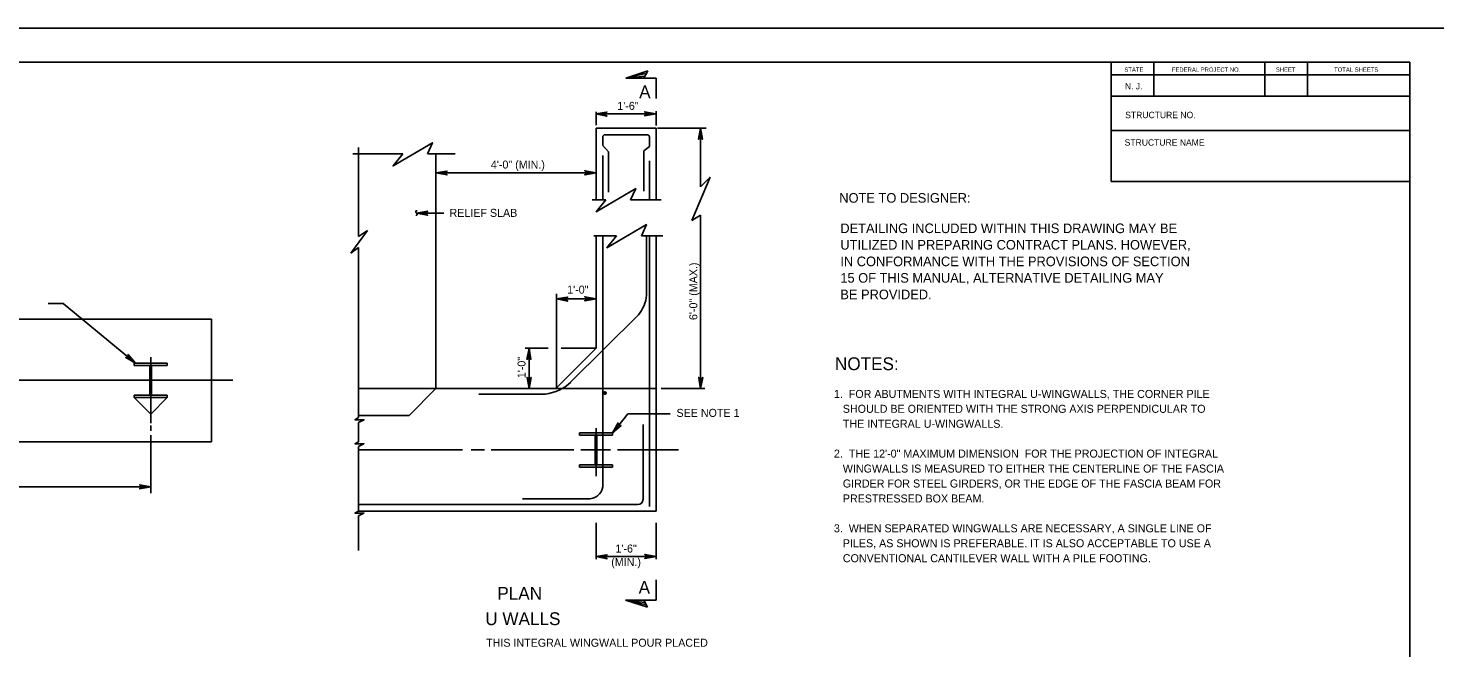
# Model space of a CAD drawing. Extents: x 499999.87 to 500002.82, y 499999.96 to 500001.79.
# Drawn here: x 500001.084 to 500002.825, y 500001.03 to 500001.792 of the extents above; entities that cross this region are included whole.
import ezdxf

# ---------------------------------------------------------------- set-up
doc = ezdxf.new("R2010")
doc.units = 0
for name, color, linetype in [('1', 7, 'Continuous'), ('2', 7, 'Continuous'), ('40', 7, 'Continuous'), ('46', 7, 'Continuous'), ('52', 7, 'Continuous'), ('53', 7, 'Continuous'), ('55', 7, 'Continuous')]:
    doc.layers.add(name, color=color, linetype=linetype)

msp = doc.modelspace()

# ---------------------------------------------------------------- linework, layer by layer
at = {"layer": '1'}
for p, q in [((499999.8665, 500001.7917), (500002.8248, 500001.7917)), ((500000.0331, 500001.75), (500002.7831, 500001.75)), ((500002.4157, 500001.75), (500002.4157, 500001.603)), ((500002.7831, 500001.75), (500002.4157, 500001.75)), ((500002.7831, 500001.7343), (500002.4157, 500001.7343)), ((500002.4682, 500001.708), (500002.4682, 500001.75)), ((500002.6047, 500001.708), (500002.6047, 500001.75)), ((500002.6572, 500001.708), (500002.6572, 500001.75)), ((500002.7831, 500000), (500002.7831, 500001.75)), ((500002.7831, 500000), (500002.7831, 500001.75)), ((500002.7831, 500001.603), (500002.7831, 500001.75)), ((500002.4157, 500001.708), (500002.7831, 500001.708)), ((500002.4157, 500001.666), (500002.7831, 500001.666)), ((500002.4157, 500001.603), (500002.7831, 500001.603))]:
    msp.add_line(p, q, dxfattribs=at)
for points in [[(500001.7818, 500001.6864), (500001.7956, 500001.6837), (500001.792, 500001.6864), (500001.7956, 500001.6886)], [(500001.7818, 500001.6864), (500001.7956, 500001.6837), (500001.792, 500001.6864), (500001.7956, 500001.6886)], [(500001.8556, 500001.6864), (500001.8419, 500001.689), (500001.8455, 500001.6864), (500001.8419, 500001.6841)], [(500001.8556, 500001.6864), (500001.8419, 500001.689), (500001.8455, 500001.6864), (500001.8419, 500001.6841)], [(500001.9108, 500001.669), (500001.9081, 500001.6552), (500001.9108, 500001.6588), (500001.9131, 500001.6552)], [(500001.9108, 500001.669), (500001.9081, 500001.6552), (500001.9108, 500001.6588), (500001.9131, 500001.6552)], [(500001.5853, 500001.6138), (500001.5991, 500001.6112), (500001.5955, 500001.6138), (500001.5991, 500001.6161)], [(500001.7822, 500001.6138), (500001.7684, 500001.6165), (500001.772, 500001.6138), (500001.7684, 500001.6115)], [(500001.7822, 500001.6138), (500001.7684, 500001.6165), (500001.772, 500001.6138), (500001.7684, 500001.6115)], [(500001.5614, 500001.5643), (500001.5751, 500001.5617), (500001.5715, 500001.5643), (500001.5751, 500001.5666)], [(500001.7336, 500001.4587), (500001.7474, 500001.456), (500001.7438, 500001.4587), (500001.7474, 500001.461)], [(500001.7822, 500001.4587), (500001.7684, 500001.4613), (500001.772, 500001.4587), (500001.7684, 500001.4564)], [(500001.7822, 500001.4587), (500001.7684, 500001.4613), (500001.772, 500001.4587), (500001.7684, 500001.4564)], [(500001.2156, 500001.3796), (500001.2067, 500001.3904), (500001.208, 500001.3862), (500001.2037, 500001.3865)], [(500001.6998, 500001.398), (500001.6972, 500001.3842), (500001.6998, 500001.3878), (500001.7021, 500001.3842)], [(500001.6998, 500001.398), (500001.6972, 500001.3842), (500001.6998, 500001.3878), (500001.7021, 500001.3842)], [(500001.6998, 500001.3484), (500001.7024, 500001.3622), (500001.6998, 500001.3586), (500001.6975, 500001.3622)], [(500001.9108, 500001.3484), (500001.9134, 500001.3622), (500001.9108, 500001.3586), (500001.9085, 500001.3622)], [(500001.8025, 500001.294), (500001.813, 500001.3031), (500001.8087, 500001.3018), (500001.8094, 500001.3061)], [(500001.2346, 500001.2274), (500001.2208, 500001.23), (500001.2244, 500001.2274), (500001.2208, 500001.2251)], [(500001.7822, 500001.1417), (500001.7959, 500001.1391), (500001.7923, 500001.1417), (500001.7959, 500001.144)], [(500001.7822, 500001.1417), (500001.7959, 500001.1391), (500001.7923, 500001.1417), (500001.7959, 500001.144)], [(500001.856, 500001.1417), (500001.8422, 500001.1444), (500001.8458, 500001.1417), (500001.8422, 500001.1394)]]:
    msp.add_lwpolyline(points, close=True, dxfattribs=at)
at = {"layer": '2'}
for centre in [(500001.7931, 500001.343), (500001.7931, 500001.3428), (500001.7932, 500001.343), (500001.7932, 500001.3428)]:
    msp.add_circle(centre, 0.00148, dxfattribs=at)
at = {"layer": '40'}
for p, q in [((500001.7818, 500001.6864), (500001.8556, 500001.6864)), ((500001.7822, 500001.689), (500001.7822, 500001.6726)), ((500001.856, 500001.6896), (500001.856, 500001.6719)), ((500001.7822, 500001.669), (500001.856, 500001.669)), ((500001.7822, 500001.5807), (500001.7822, 500001.669)), ((500001.856, 500001.5807), (500001.856, 500001.669)), ((500001.8579, 500001.669), (500001.9177, 500001.669)), ((500001.9108, 500001.669), (500001.9108, 500001.5965)), ((500001.4829, 500001.6371), (500001.5446, 500001.6371)), ((500001.4902, 500001.5354), (500001.4902, 500001.645)), ((500001.5751, 500001.6371), (500001.6089, 500001.6371)), ((500001.5853, 500001.3484), (500001.5853, 500001.6371)), ((500001.5853, 500001.6138), (500001.7822, 500001.6138)), ((500001.9226, 500001.6086), (500001.8999, 500001.5554)), ((500001.9108, 500001.5965), (500001.9226, 500001.6086)), ((500001.7776, 500001.5807), (500001.7943, 500001.5807)), ((500001.8248, 500001.5807), (500001.8625, 500001.5807)), ((500001.5614, 500001.5643), (500001.5951, 500001.5643)), ((500001.8999, 500001.5554), (500001.9108, 500001.5617)), ((500001.9108, 500001.5617), (500001.9108, 500001.3484)), ((500001.5013, 500001.543), (500001.4806, 500001.5151)), ((500001.4902, 500001.5354), (500001.5013, 500001.543)), ((500001.7795, 500001.5364), (500001.8074, 500001.5364)), ((500001.7822, 500001.398), (500001.7822, 500001.5364)), ((500001.8383, 500001.5364), (500001.8645, 500001.5364)), ((500001.856, 500001.1975), (500001.856, 500001.5364)), ((500001.4806, 500001.5151), (500001.4902, 500001.522)), ((500001.4902, 500001.3127), (500001.4902, 500001.522)), ((500001.7336, 500001.4649), (500001.7336, 500001.3484)), ((500001.7336, 500001.4587), (500001.7822, 500001.4587)), ((500001.6952, 500001.398), (500001.7234, 500001.398)), ((500001.6998, 500001.398), (500001.6998, 500001.3484)), ((500001.7822, 500001.398), (500001.7326, 500001.3484)), ((500001.7395, 500001.398), (500001.7822, 500001.398)), ((500001.4902, 500001.3484), (500001.5853, 500001.3484)), ((500001.5522, 500001.3153), (500001.5853, 500001.3484)), ((500001.5853, 500001.3484), (500001.7326, 500001.3484)), ((500001.7329, 500001.3484), (500001.856, 500001.3484)), ((500001.8625, 500001.3484), (500001.916, 500001.3484)), ((500001.8027, 500001.2939), (500001.8215, 500001.3175)), ((500001.8215, 500001.3175), (500001.8736, 500001.3175)), ((500001.4902, 500001.3153), (500001.5522, 500001.3153)), ((500001.4902, 500001.2831), (500001.4902, 500001.3068)), ((500001.7822, 500001.2999), (500001.7822, 500001.2405)), ((500001.8025, 500001.294), (500001.7618, 500001.294)), ((500001.7618, 500001.294), (500001.7618, 500001.2913)), ((500001.7812, 500001.2913), (500001.7618, 500001.2913)), ((500001.7812, 500001.2546), (500001.7812, 500001.2913)), ((500001.7831, 500001.2546), (500001.7831, 500001.2913)), ((500001.8025, 500001.2913), (500001.7831, 500001.2913)), ((500001.8025, 500001.294), (500001.8025, 500001.2913)), ((500001.4902, 500001.1978), (500001.4902, 500001.2772)), ((500001.4902, 500001.273), (500001.6181, 500001.273)), ((500001.6286, 500001.273), (500001.645, 500001.273)), ((500001.6532, 500001.273), (500001.7549, 500001.273)), ((500001.7635, 500001.273), (500001.7999, 500001.273)), ((500001.8087, 500001.273), (500001.8835, 500001.273)), ((500001.7812, 500001.2546), (500001.7618, 500001.2546)), ((500001.7618, 500001.2546), (500001.7618, 500001.2516)), ((500001.8025, 500001.2516), (500001.7618, 500001.2516)), ((500001.8025, 500001.2546), (500001.7831, 500001.2546)), ((500001.8025, 500001.2546), (500001.8025, 500001.2516)), ((500001.4902, 500001.1975), (500001.856, 500001.1975)), ((500001.4902, 500001.1493), (500001.4902, 500001.1919)), ((500001.7822, 500001.1831), (500001.7822, 500001.1385)), ((500001.856, 500001.1831), (500001.856, 500001.1385)), ((500001.7822, 500001.1417), (500001.856, 500001.1417))]:
    msp.add_line(p, q, dxfattribs=at)
for points in [[(500001.5446, 500001.6371), (500001.5325, 500001.6224), (500001.581, 500001.6509), (500001.5751, 500001.6371)], [(500001.7943, 500001.5807), (500001.7825, 500001.5659), (500001.831, 500001.5945), (500001.8248, 500001.5807)], [(500001.8074, 500001.5364), (500001.7956, 500001.5217), (500001.8442, 500001.5502), (500001.8383, 500001.5364)], [(500001.4902, 500001.3068), (500001.497, 500001.31), (500001.4856, 500001.31), (500001.4902, 500001.3127)], [(500001.4902, 500001.2772), (500001.4967, 500001.2805), (500001.4856, 500001.2805), (500001.4902, 500001.2831)], [(500001.4902, 500001.1919), (500001.4967, 500001.1952), (500001.4856, 500001.1952), (500001.4902, 500001.1978)]]:
    msp.add_lwpolyline(points, dxfattribs=at)
at = {"layer": '46'}
for p, q in [((500001.7904, 500001.6476), (500001.7904, 500001.6588)), ((500001.7904, 500001.6476), (500001.7976, 500001.6398)), ((500001.793, 500001.6608), (500001.8451, 500001.6608)), ((500001.8478, 500001.6463), (500001.8478, 500001.6581)), ((500001.7904, 500001.5807), (500001.7904, 500001.6352)), ((500001.7976, 500001.6398), (500001.7976, 500001.5902)), ((500001.8478, 500001.6463), (500001.8409, 500001.6411)), ((500001.8409, 500001.6411), (500001.8409, 500001.5912)), ((500001.8478, 500001.5807), (500001.8478, 500001.6286)), ((500001.7904, 500001.231), (500001.7904, 500001.5364)), ((500001.8442, 500001.4636), (500001.8442, 500001.5364)), ((500001.8478, 500001.2034), (500001.8478, 500001.5364)), ((500001.8343, 500001.4393), (500001.751, 500001.3563)), ((500001.7198, 500001.3415), (500001.6381, 500001.3415)), ((500001.8401, 500001.2122), (500001.8401, 500001.3041)), ((500001.7749, 500001.2129), (500001.6919, 500001.2129)), ((500001.4903, 500001.2057), (500001.8335, 500001.2057))]:
    msp.add_line(p, q, dxfattribs=at)
for centre, radius, start, end in [((500001.7932, 500001.6581), 0.00262, 90, 180), ((500001.8453, 500001.6581), 0.00262, 0, 90), ((500001.8041, 500001.4658), 0.0402, 318.8039, 356.6981), ((500001.7127, 500001.3983), 0.0571, 277.2733, 312.4745), ((500001.7739, 500001.2296), 0.0167, 273.9888, 5.0305), ((500001.8335, 500001.2122), 0.00656, 270, 0)]:
    msp.add_arc(centre, radius, start, end, dxfattribs=at)
at = {"layer": '52'}
for p, q in [((500001.7818, 500001.6864), (500001.7923, 500001.688)), ((500001.7818, 500001.6864), (500001.7923, 500001.6847)), ((500001.7923, 500001.688), (500001.7917, 500001.6864)), ((500001.7917, 500001.6864), (500001.7923, 500001.6847)), ((500001.8556, 500001.6864), (500001.8455, 500001.688)), ((500001.8461, 500001.6864), (500001.8455, 500001.688)), ((500001.8556, 500001.6864), (500001.8455, 500001.6847)), ((500001.8455, 500001.6847), (500001.8461, 500001.6864)), ((500001.9108, 500001.669), (500001.9091, 500001.6588)), ((500001.9108, 500001.669), (500001.9124, 500001.6588)), ((500001.9108, 500001.6594), (500001.9091, 500001.6588)), ((500001.9124, 500001.6588), (500001.9108, 500001.6594)), ((500001.5853, 500001.6138), (500001.5958, 500001.6155)), ((500001.5853, 500001.6138), (500001.5958, 500001.6122)), ((500001.5958, 500001.6155), (500001.5951, 500001.6138)), ((500001.5951, 500001.6138), (500001.5958, 500001.6122)), ((500001.7822, 500001.6138), (500001.7717, 500001.6155)), ((500001.7726, 500001.6138), (500001.7717, 500001.6155)), ((500001.7822, 500001.6138), (500001.7717, 500001.6122)), ((500001.7717, 500001.6122), (500001.7726, 500001.6138)), ((500001.5614, 500001.5643), (500001.5719, 500001.5659)), ((500001.5614, 500001.5643), (500001.5719, 500001.5627)), ((500001.5719, 500001.5659), (500001.5712, 500001.5643)), ((500001.5712, 500001.5643), (500001.5719, 500001.5627)), ((500001.7336, 500001.4587), (500001.7438, 500001.4603)), ((500001.7336, 500001.4587), (500001.7438, 500001.457)), ((500001.7438, 500001.4603), (500001.7431, 500001.4587)), ((500001.7431, 500001.4587), (500001.7438, 500001.457)), ((500001.7822, 500001.4587), (500001.7717, 500001.4603)), ((500001.7726, 500001.4587), (500001.7717, 500001.4603)), ((500001.7822, 500001.4587), (500001.7717, 500001.457)), ((500001.7717, 500001.457), (500001.7726, 500001.4587)), ((500001.6998, 500001.398), (500001.6982, 500001.3875)), ((500001.6998, 500001.3881), (500001.6982, 500001.3875)), ((500001.6998, 500001.398), (500001.7014, 500001.3875)), ((500001.7014, 500001.3875), (500001.6998, 500001.3881)), ((500001.6998, 500001.3484), (500001.6982, 500001.3589)), ((500001.6982, 500001.3589), (500001.6998, 500001.3583)), ((500001.6998, 500001.3484), (500001.7014, 500001.3589)), ((500001.6998, 500001.3583), (500001.7014, 500001.3589)), ((500001.9108, 500001.3484), (500001.9091, 500001.3589)), ((500001.9091, 500001.3589), (500001.9108, 500001.3583)), ((500001.9108, 500001.3484), (500001.9124, 500001.3589)), ((500001.9108, 500001.3583), (500001.9124, 500001.3589)), ((500001.2346, 500001.2274), (500001.2241, 500001.229)), ((500001.2247, 500001.2274), (500001.2241, 500001.229)), ((500001.2346, 500001.2274), (500001.2241, 500001.2257)), ((500001.2241, 500001.2257), (500001.2247, 500001.2274)), ((500001.7822, 500001.1417), (500001.7927, 500001.1434)), ((500001.7927, 500001.1434), (500001.792, 500001.1417)), ((500001.856, 500001.1417), (500001.8455, 500001.1434)), ((500001.8461, 500001.1417), (500001.8455, 500001.1434)), ((500001.856, 500001.1417), (500001.8455, 500001.1434)), ((500001.8465, 500001.1417), (500001.8455, 500001.1434)), ((500001.856, 500001.1417), (500001.8455, 500001.1434)), ((500001.8461, 500001.1417), (500001.8455, 500001.1434)), ((500001.856, 500001.1417), (500001.8455, 500001.1434)), ((500001.8465, 500001.1417), (500001.8455, 500001.1434)), ((500001.7822, 500001.1417), (500001.7927, 500001.1401)), ((500001.792, 500001.1417), (500001.7927, 500001.1401)), ((500001.856, 500001.1417), (500001.8455, 500001.1401)), ((500001.8455, 500001.1401), (500001.8461, 500001.1417)), ((500001.856, 500001.1417), (500001.8455, 500001.1401)), ((500001.8455, 500001.1401), (500001.8465, 500001.1417)), ((500001.856, 500001.1417), (500001.8455, 500001.1401)), ((500001.8455, 500001.1401), (500001.8461, 500001.1417)), ((500001.856, 500001.1417), (500001.8455, 500001.1401)), ((500001.8455, 500001.1401), (500001.8465, 500001.1417))]:
    msp.add_line(p, q, dxfattribs=at)
msp.add_spline([(500001.5604, 500001.562), (500001.5614, 500001.5617), (500001.562, 500001.562), (500001.5623, 500001.5627), (500001.562, 500001.5636), (500001.5614, 500001.5643), (500001.5607, 500001.565), (500001.5604, 500001.5663), (500001.5607, 500001.5669), (500001.5614, 500001.5673), (500001.5623, 500001.5669)], degree=3, dxfattribs=at)
at = {"layer": '53'}
for p, q in [((500001.8189, 500001.7303), (500001.8458, 500001.7392)), ((500001.8458, 500001.7392), (500001.8189, 500001.7303)), ((500001.8189, 500001.7303), (500001.8458, 500001.7392)), ((500001.8189, 500001.7303), (500001.8458, 500001.7392)), ((500001.8189, 500001.7303), (500001.8458, 500001.7392)), ((500001.8458, 500001.7392), (500001.8189, 500001.7303)), ((500001.8189, 500001.7303), (500001.8458, 500001.7392)), ((500001.8189, 500001.7303), (500001.8428, 500001.7359)), ((500001.8458, 500001.7392), (500001.8412, 500001.7303)), ((500001.8412, 500001.7303), (500001.8458, 500001.7392)), ((500001.8458, 500001.7392), (500001.8412, 500001.7303)), ((500001.8458, 500001.7392), (500001.8412, 500001.7303)), ((500001.8458, 500001.7392), (500001.8412, 500001.7303)), ((500001.8189, 500001.7303), (500001.8425, 500001.7329)), ((500001.8412, 500001.7303), (500001.8189, 500001.7303)), ((500001.8189, 500001.7303), (500001.8412, 500001.7303)), ((500001.8412, 500001.7303), (500001.8189, 500001.7303)), ((500001.8412, 500001.7303), (500001.8189, 500001.7303)), ((500001.8412, 500001.7303), (500001.8189, 500001.7303)), ((500001.8412, 500001.7303), (500001.8189, 500001.7303)), ((500001.8563, 500001.7303), (500001.8412, 500001.7303)), ((500001.8563, 500001.7303), (500001.8563, 500001.7054)), ((500000.7106, 500001.4337), (500001.3094, 500001.4337)), ((500001.3094, 500001.4337), (500001.3094, 500001.2831)), ((500001.2346, 500001.3871), (500001.2346, 500001.334)), ((500001.2549, 500001.3796), (500001.2142, 500001.3796)), ((500001.2142, 500001.3796), (500001.2142, 500001.377)), ((500001.2333, 500001.377), (500001.2142, 500001.377)), ((500001.2333, 500001.3402), (500001.2333, 500001.377)), ((500001.2356, 500001.3402), (500001.2356, 500001.377)), ((500001.2549, 500001.377), (500001.2356, 500001.377)), ((500001.2549, 500001.3796), (500001.2549, 500001.377)), ((500000.2598, 500001.3586), (500001.3353, 500001.3586)), ((500001.2346, 500001.3586), (500001.2346, 500001.3058)), ((500001.2333, 500001.3402), (500001.2142, 500001.3402)), ((500001.2142, 500001.3402), (500001.2142, 500001.3373)), ((500001.2549, 500001.3373), (500001.2142, 500001.3373)), ((500001.2142, 500001.3373), (500001.2346, 500001.3169)), ((500001.2549, 500001.3373), (500001.2346, 500001.3169)), ((500001.2549, 500001.3402), (500001.2356, 500001.3402)), ((500001.2549, 500001.3402), (500001.2549, 500001.3373)), ((500001.2346, 500001.3028), (500001.2346, 500001.2963)), ((500000.624, 500001.2831), (500001.3094, 500001.2831)), ((500001.2346, 500001.2913), (500001.2346, 500001.2198)), ((500000.7425, 500001.2274), (500001.2346, 500001.2274)), ((500001.856, 500001.1132), (500001.856, 500001.0883)), ((500001.8186, 500001.0883), (500001.8422, 500001.0853)), ((500001.8186, 500001.0883), (500001.8442, 500001.0823)), ((500001.8186, 500001.0883), (500001.856, 500001.0883)), ((500001.8186, 500001.0883), (500001.8409, 500001.0883)), ((500001.8455, 500001.0794), (500001.8186, 500001.0883)), ((500001.8409, 500001.0883), (500001.8455, 500001.0794))]:
    msp.add_line(p, q, dxfattribs=at)
msp.add_lwpolyline([(500001.2156, 500001.3796), (500001.127, 500001.4531), (500001.1083, 500001.4531)], dxfattribs=at)

# ---------------------------------------------------------------- texts
at = {"layer": '1'}
for s, height, p in [('STATE', 0.00525, (500002.4321, 500001.7382)), ('FEDERAL PROJECT NO.', 0.005248, (500002.4905, 500001.7382)), ('SHEET', 0.00525, (500002.6184, 500001.7382)), ('TOTAL SHEETS', 0.005248, (500002.69, 500001.7382)), ('NOTE TO DESIGNER:', 0.011811, (500002.0814, 500001.5771)), ('DETAILING INCLUDED WITHIN THIS DRAWING MAY BE', 0.011811, (500002.0827, 500001.5397)), ('UTILIZED IN PREPARING CONTRACT PLANS. HOWEVER,', 0.011811, (500002.0827, 500001.5194)), ('IN CONFORMANCE WITH THE PROVISIONS OF SECTION', 0.011811, (500002.0827, 500001.499)), ('15 OF THIS MANUAL, ALTERNATIVE DETAILING MAY', 0.011811, (500002.0827, 500001.4787)), ('BE PROVIDED.', 0.011811, (500002.0827, 500001.4583)), ('NOTES:', 0.01575, (500002.0761, 500001.3711)), ('PLAN', 0.01575, (500001.6608, 500001.0886)), ('U WALLS', 0.01575, (500001.646, 500001.0574))]:
    msp.add_text(s, height=height, dxfattribs=at).set_placement(p)
at = {"layer": '2'}
for s, height, p in [('N. J.', 0.00787, (500002.4327, 500001.7165)), ('STRUCTURE NO.', 0.007874, (500002.4331, 500001.6811)), ('STRUCTURE NAME', 0.007874, (500002.4324, 500001.6473))]:
    msp.add_text(s, height=height, dxfattribs=at).set_placement(p)
at = {"layer": '53'}
for s, height, p in [('1\'-6"', 0.00984, (500001.8084, 500001.6913)), ('4\'-0" (MIN.)', 0.009843, (500001.6529, 500001.6191)), ('RELIEF SLAB', 0.009843, (500001.602, 500001.5597)), ('1\'-0"', 0.00984, (500001.7467, 500001.4652)), ('1.  FOR ABUTMENTS WITH INTEGRAL U-WINGWALLS, THE CORNER PILE', 0.009843, (500002.0748, 500001.3369)), ('SEE NOTE 1', 0.00984, (500001.8812, 500001.3136)), ('   SHOULD BE ORIENTED WITH THE STRONG AXIS PERPENDICULAR TO', 0.009843, (500002.0748, 500001.3186)), ('   THE INTEGRAL U-WINGWALLS.', 0.009843, (500002.0748, 500001.3002)), ('2.  THE 12\'-0" MAXIMUM DIMENSION  FOR THE PROJECTION OF INTEGRAL', 0.009843, (500002.0748, 500001.2635)), ('   WINGWALLS IS MEASURED TO EITHER THE CENTERLINE OF THE FASCIA', 0.009843, (500002.0748, 500001.2451)), ('   GIRDER FOR STEEL GIRDERS, OR THE EDGE OF THE FASCIA BEAM FOR', 0.009843, (500002.0748, 500001.2267)), ('   PRESTRESSED BOX BEAM.', 0.009843, (500002.0748, 500001.2083)), ('3.  WHEN SEPARATED WINGWALLS ARE NECESSARY, A SINGLE LINE OF', 0.009843, (500002.0748, 500001.1716)), ('   PILES, AS SHOWN IS PREFERABLE. IT IS ALSO ACCEPTABLE TO USE A', 0.009843, (500002.0748, 500001.1532)), ('1\'-6"', 0.00984, (500001.8061, 500001.1467)), ('   CONVENTIONAL CANTILEVER WALL WITH A PILE FOOTING. ', 0.009843, (500002.0748, 500001.1348)), ('(MIN.)', 0.00984, (500001.8009, 500001.1302)), ('THIS INTEGRAL WINGWALL POUR PLACED', 0.009843, (500001.647, 500001.0308))]:
    msp.add_text(s, height=height, dxfattribs=at).set_placement(p)
for s, height, p in [('6\'-0" (MAX.)', 0.009843, (500001.9068, 500001.4327)), ('1\'-0"', 0.00984, (500001.6955, 500001.3612))]:
    msp.add_text(s, height=height, rotation=90, dxfattribs=at).set_placement(p)
at = {"layer": '55'}
for p in [(500001.8353, 500001.7057), (500001.8346, 500001.0961)]:
    msp.add_text('A', height=0.0157, dxfattribs=at).set_placement(p)

doc.saveas('drawing.dxf')
